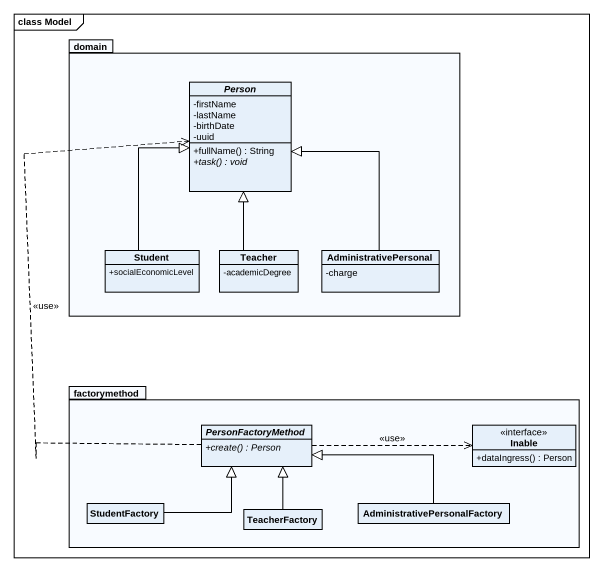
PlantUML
@startuml
mainframe class Model
hide circle
hide empty members
skinparam classAttributeIconSize 0
package domain {
  abstract class "Person" as Person_ {
    -firstName
    -lastName
    -birthDate
    -uuid
    +fullName() : String
    {abstract} +task() : void
  }
  class Student {
    +socialEconomicLevel
  }
  class Teacher {
    -academicDegree
  }
  class AdministrativePersonal {
    -charge
  }
}
package factorymethod {
  abstract class PersonFactoryMethod {
    {abstract} +create() : Person
  }
  interface Inable {
    +dataIngress() : Person
  }
  class StudentFactory
  class TeacherFactory
  class "AdministrativePersonalFactory" as AdministrativePersonalFactor
}
Student -up-|> Person_
Teacher -up-|> Person_
AdministrativePersonal -up-|> Person_
PersonFactoryMethod .up.> Person_ : <<use>>
PersonFactoryMethod .right.> Inable : <<use>>
StudentFactory -right-|> PersonFactoryMethod
TeacherFactory -up-|> PersonFactoryMethod
AdministrativePersonalFactor -left-|> PersonFactoryMethod
@enduml
